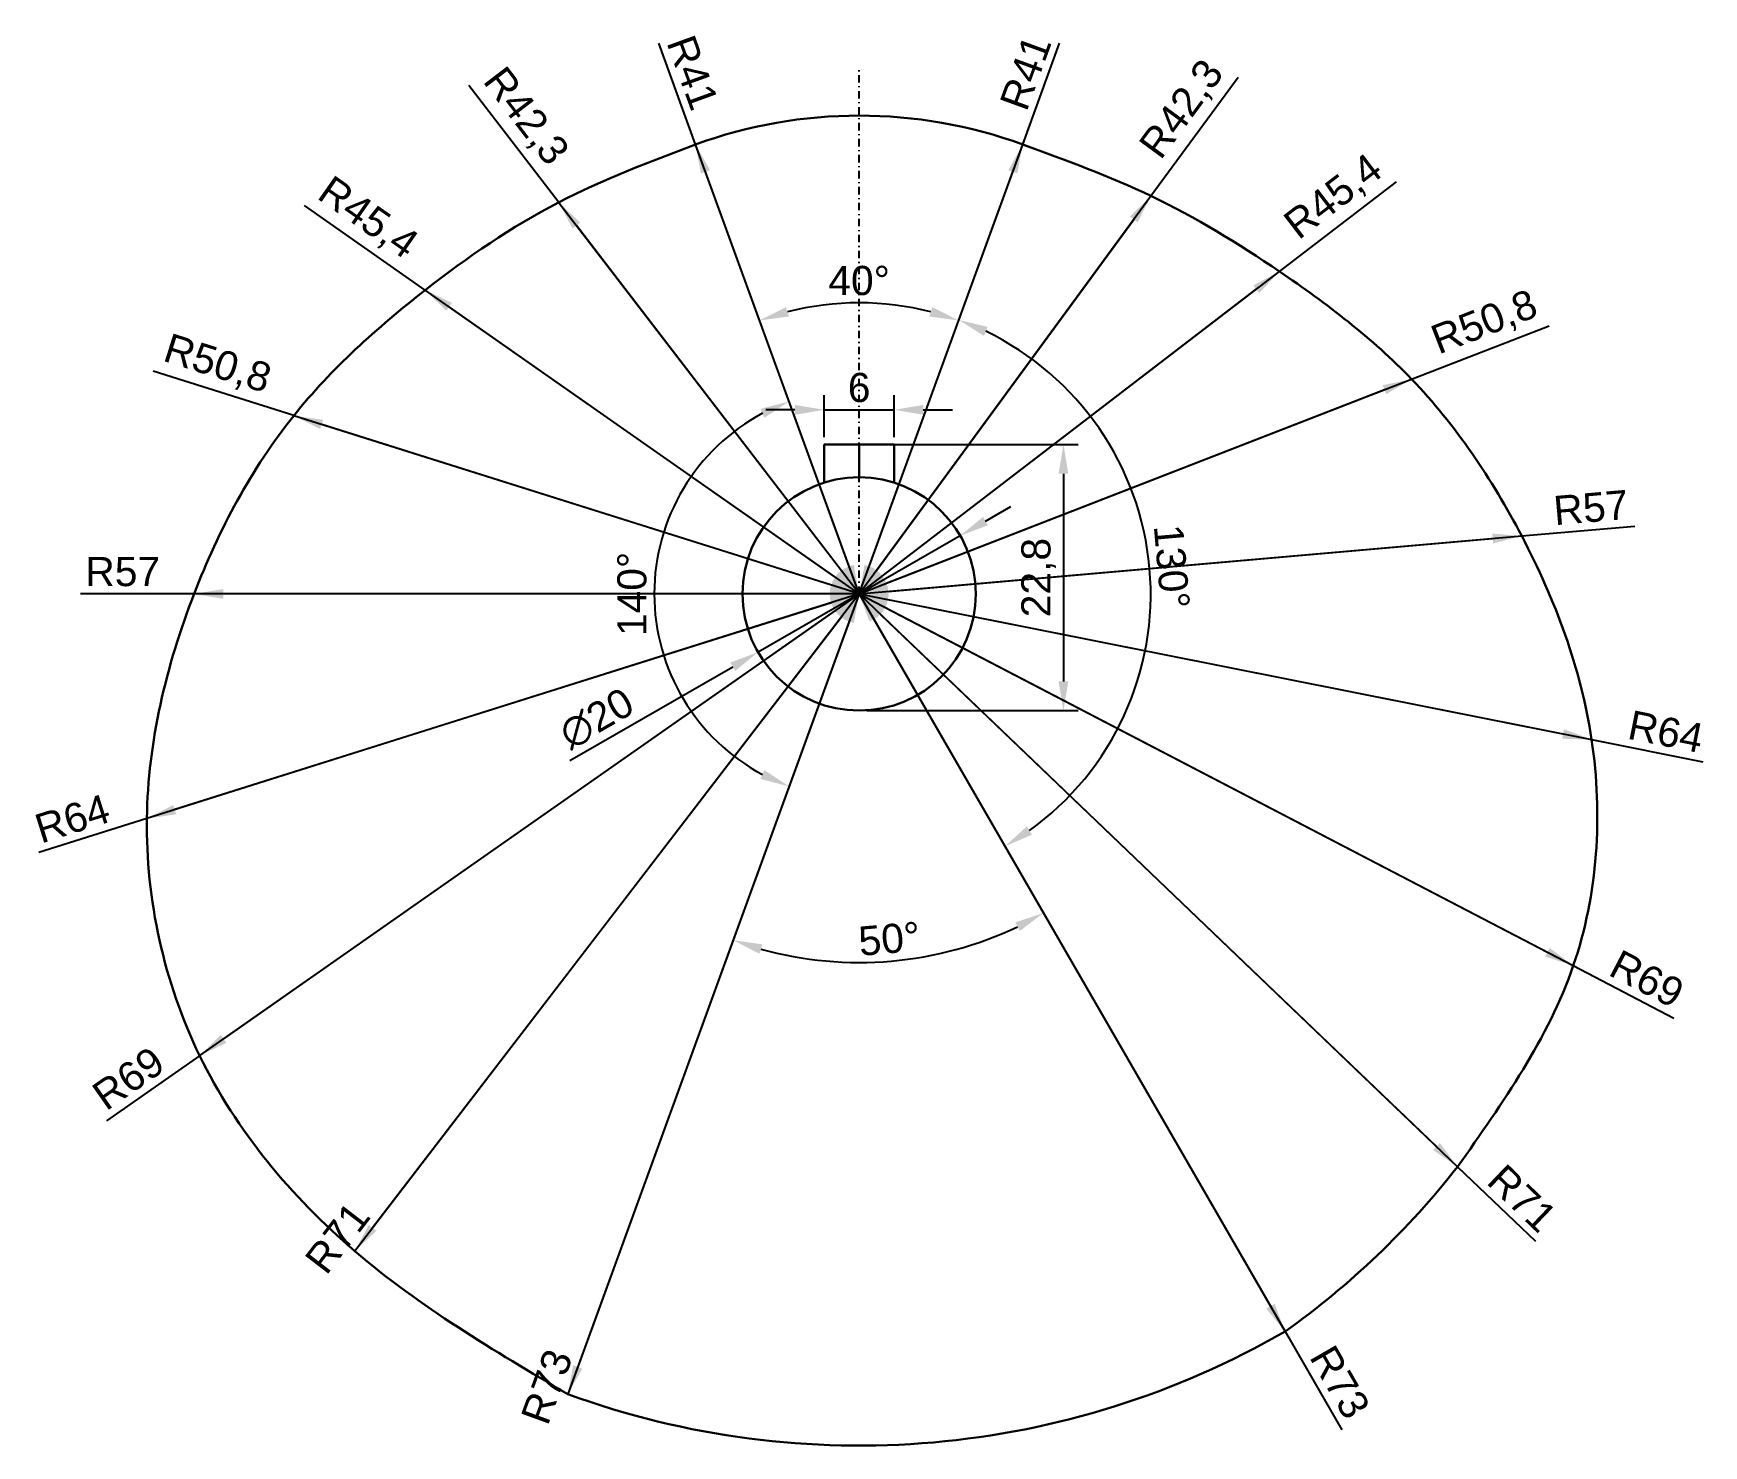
# Model space of a CAD drawing. Header units: millimetres. Extents: x -71 to 72, y -73 to 48.
import ezdxf

# ---------------------------------------------------------------- set-up
doc = ezdxf.new("R2010")
doc.units = ezdxf.units.MM
doc.header["$LTSCALE"] = 0.05
doc.linetypes.add('DASHDOT', pattern=[25.4, 12.7, -6.35, 0, -6.35])
for name, color, linetype in [('Axe', 1, 'DASHDOT'), ('Cote', 7, 'Continuous'), ('Subtiri', 4, 'Continuous')]:
    doc.layers.add(name, color=color, linetype=linetype)
doc.layers.add('Groase', color=5, linetype='Continuous', lineweight=30)
doc.styles.get("Standard").update_dxf_attribs({"font": 'Arial.ttf'})
doc.dimstyles.new('ISO-25', dxfattribs={"dimtxt": 2.5, "dimasz": 2.5, "dimexe": 1.25, "dimexo": 0.625, "dimtad": 1, "dimtxsty": 'Standard', "dimcen": 2.5, "dimadec": 0, "dimazin": 0, "dimtfac": 1, "dimtmove": 0, "dimatfit": 3, "dimfxl": 1, "dimarcsym": 0})
doc.dimstyles.new('R-ISO-25', dxfattribs={"dimtxt": 2.5, "dimasz": 2.5, "dimexe": 1.25, "dimexo": 0.625, "dimtad": 1, "dimtxsty": 'Standard', "dimcen": 2.5, "dimse1": 1, "dimse2": 1, "dimadec": 0, "dimazin": 0, "dimtfac": 1, "dimtmove": 0, "dimatfit": 3, "dimfxl": 1, "dimarcsym": 0})

# ---------------------------------------------------------------- blocks, each defined once
blk = doc.blocks.new('*D12')
at = {"layer": 'Cote', "color": 0, "lineweight": -2, "transparency": 16777216}
blk.add_arc((0, 0), 24.95, 75.7443, 104.2557, dxfattribs=at)
at = {"layer": 'Cote', "color": 0, "transparency": 16777216}
for points in [[(-6.02, 23.78), (-6.27, 24.58), (-8.53, 23.44)], [(6.27, 24.58), (6.02, 23.78), (8.53, 23.44)]]:
    blk.add_solid(points, dxfattribs=at)
at = {"layer": 'Defpoints', "color": 0, "transparency": 16777216}
for p in [(-14.02, 38.53), (14.02, 38.53), (2.9, 24.78), (0, 0), (0, 0)]:
    blk.add_point(p, dxfattribs=at)
at = {"layer": 'Cote', "color": 0, "transparency": 16777216, "insert": (0, 26.85), "char_height": 2.5, "attachment_point": 5}
blk.add_mtext('40°', dxfattribs=at)
blk = doc.blocks.new('*D13')
at = {"layer": 'Cote', "color": 0, "lineweight": -2, "transparency": 16777216}
blk.add_arc((0, 0), 24.99, 305.7349, 64.2651, dxfattribs=at)
at = {"layer": 'Cote', "color": 0, "transparency": 16777216}
for points in [[(10.69, 22.12), (11.01, 22.89), (8.55, 23.48)], [(14.82, -20.63), (14.37, -19.93), (12.49, -21.64)]]:
    blk.add_solid(points, dxfattribs=at)
at = {"layer": 'Defpoints', "color": 0, "transparency": 16777216}
for p in [(14.02, 38.53), (0, 0), (0, 0), (23.94, -7.17), (36.5, -63.22)]:
    blk.add_point(p, dxfattribs=at)
at = {"layer": 'Cote', "color": 0, "transparency": 16777216, "insert": (26.79, 2.34), "char_height": 2.5, "attachment_point": 5, "rotation": 275}
blk.add_mtext('130°', dxfattribs=at)
blk = doc.blocks.new('*D14')
at = {"layer": 'Cote', "color": 0, "lineweight": -2, "transparency": 16777216}
blk.add_arc((0, 0), 31.59, 254.5362, 295.4638, dxfattribs=at)
at = {"layer": 'Cote', "color": 0, "transparency": 16777216}
for points in [[(13.39, -28.15), (13.77, -28.89), (15.79, -27.35)], [(-8.55, -30.84), (-8.29, -30.04), (-10.8, -29.68)]]:
    blk.add_solid(points, dxfattribs=at)
at = {"layer": 'Defpoints', "color": 0, "transparency": 16777216}
for p in [(0, 0), (0, 0), (-1.84, -31.53), (36.5, -63.22), (-24.97, -68.6)]:
    blk.add_point(p, dxfattribs=at)
at = {"layer": 'Cote', "color": 0, "transparency": 16777216, "insert": (2.59, -29.57), "char_height": 2.5, "attachment_point": 5, "rotation": 5}
blk.add_mtext('50°', dxfattribs=at)
blk = doc.blocks.new('*D15')
at = {"layer": 'Cote', "color": 0, "lineweight": -2, "transparency": 16777216}
blk.add_arc((0, 0), 17.56, 118.1663, 241.8337, dxfattribs=at)
at = {"layer": 'Cote', "color": 0, "transparency": 16777216}
for points in [[(-8.46, 15.86), (-8.12, 15.1), (-6, 16.5)], [(-8.12, -15.1), (-8.46, -15.86), (-6, -16.5)]]:
    blk.add_solid(points, dxfattribs=at)
at = {"layer": 'Defpoints', "color": 0, "transparency": 16777216}
for p in [(-14.02, 38.53), (-16.12, 6.95), (0, 0), (0, 0), (-24.97, -68.6)]:
    blk.add_point(p, dxfattribs=at)
at = {"layer": 'Cote', "color": 0, "transparency": 16777216, "insert": (-19.46, 0), "char_height": 2.5, "attachment_point": 5, "rotation": 90}
blk.add_mtext('140°', dxfattribs=at)
blk = doc.blocks.new('*D16')
at = {"layer": 'Cote', "color": 0, "lineweight": -2, "transparency": 16777216}
for p, q in [((10.83, 6.24), (13, 7.49)), ((8.66, 4.99), (-8.66, -4.99)), ((-24.78, -14.28), (-10.83, -6.24))]:
    blk.add_line(p, q, dxfattribs=at)
at = {"layer": 'Cote', "color": 0, "transparency": 16777216}
for points in [[(10.62, 6.6), (11.04, 5.88), (8.66, 4.99)], [(-11.04, -5.88), (-10.62, -6.6), (-8.66, -4.99)]]:
    blk.add_solid(points, dxfattribs=at)
at = {"layer": 'Defpoints', "color": 0, "transparency": 16777216}
for p in [(8.66, 4.99), (-8.66, -4.99)]:
    blk.add_point(p, dxfattribs=at)
at = {"layer": 'Cote', "color": 0, "transparency": 16777216, "insert": (-22.49, -10.69), "char_height": 2.5, "attachment_point": 5, "rotation": 29.9507}
blk.add_mtext('∅20', dxfattribs=at)
blk = doc.blocks.new('*D17')
at = {"layer": 'Cote', "color": 0, "lineweight": -2, "transparency": 16777216}
for p, q in [((-5.5, 15.78), (-8, 15.78)), ((-3, 13.43), (-3, 17.03)), ((-3, 15.78), (3, 15.78)), ((3, 13.43), (3, 17.03)), ((5.5, 15.78), (8, 15.78))]:
    blk.add_line(p, q, dxfattribs=at)
at = {"layer": 'Cote', "color": 0, "transparency": 16777216}
for points in [[(-5.5, 16.2), (-5.5, 15.36), (-3, 15.78)], [(5.5, 16.2), (5.5, 15.36), (3, 15.78)]]:
    blk.add_solid(points, dxfattribs=at)
at = {"layer": 'Defpoints', "color": 0, "transparency": 16777216}
for p in [(3, 15.78), (-3, 12.8), (3, 12.8)]:
    blk.add_point(p, dxfattribs=at)
at = {"layer": 'Cote', "color": 0, "transparency": 16777216, "insert": (0, 17.68), "char_height": 2.5, "attachment_point": 5}
blk.add_mtext('6', dxfattribs=at)
blk = doc.blocks.new('*D18')
at = {"layer": 'Cote', "color": 0, "lineweight": -2, "transparency": 16777216}
for p, q in [((0.62, 12.8), (18.76, 12.8)), ((17.51, 10.3), (17.51, -7.5)), ((0.62, -10), (18.76, -10))]:
    blk.add_line(p, q, dxfattribs=at)
at = {"layer": 'Cote', "color": 0, "transparency": 16777216}
for points in [[(17.09, 10.3), (17.93, 10.3), (17.51, 12.8)], [(17.09, -7.5), (17.93, -7.5), (17.51, -10)]]:
    blk.add_solid(points, dxfattribs=at)
at = {"layer": 'Defpoints', "color": 0, "transparency": 16777216}
for p in [(0, 12.8), (0, -10), (17.51, -10)]:
    blk.add_point(p, dxfattribs=at)
at = {"layer": 'Cote', "color": 0, "transparency": 16777216, "insert": (15.38, 1.4), "char_height": 2.5, "attachment_point": 5, "rotation": 90}
blk.add_mtext('22,8', dxfattribs=at)
blk = doc.blocks.new('*D19')
at = {"layer": 'Cote', "color": 0, "lineweight": -2, "transparency": 16777216}
for p, q in [((56.78, 4.97), (66.47, 5.82)), ((2.49, 0.22), (54.29, 4.75))]:
    blk.add_line(p, q, dxfattribs=at)
at = {"layer": 'Cote', "color": 0, "transparency": 16777216}
for points in [[(54.26, 5.17), (54.33, 4.33), (56.78, 4.97)], [(2.45, 0.63), (2.53, -0.2), (0, 0)]]:
    blk.add_solid(points, dxfattribs=at)
at = {"layer": 'Defpoints', "color": 0, "transparency": 16777216}
for p in [(56.78, 4.97), (56.78, 4.97), (0, 0)]:
    blk.add_point(p, dxfattribs=at)
at = {"layer": 'Cote', "color": 0, "transparency": 16777216, "insert": (62.71, 7.39), "char_height": 2.5, "attachment_point": 5, "rotation": 5}
blk.add_mtext('R57', dxfattribs=at)
blk = doc.blocks.new('*D20')
at = {"layer": 'Cote', "color": 0, "lineweight": -2, "transparency": 16777216}
for p, q in [((47.35, 18.41), (59.13, 22.99)), ((2.33, 0.91), (45.02, 17.51))]:
    blk.add_line(p, q, dxfattribs=at)
at = {"layer": 'Cote', "color": 0, "transparency": 16777216}
for points in [[(44.86, 17.89), (45.17, 17.12), (47.35, 18.41)], [(2.18, 1.29), (2.48, 0.52), (0, 0)]]:
    blk.add_solid(points, dxfattribs=at)
at = {"layer": 'Defpoints', "color": 0, "transparency": 16777216}
for p in [(47.35, 18.41), (47.35, 18.41), (0, 0)]:
    blk.add_point(p, dxfattribs=at)
at = {"layer": 'Cote', "color": 0, "transparency": 16777216, "insert": (53.63, 23.14), "char_height": 2.5, "attachment_point": 5, "rotation": 21.25}
blk.add_mtext('R50,8', dxfattribs=at)
blk = doc.blocks.new('*D21')
at = {"layer": 'Cote', "color": 0, "lineweight": -2, "transparency": 16777216}
for p, q in [((36.02, 27.64), (46.04, 35.32)), ((1.98, 1.52), (34.03, 26.12))]:
    blk.add_line(p, q, dxfattribs=at)
at = {"layer": 'Cote', "color": 0, "transparency": 16777216}
for points in [[(33.78, 26.45), (34.29, 25.79), (36.02, 27.64)], [(1.73, 1.85), (2.24, 1.19), (0, 0)]]:
    blk.add_solid(points, dxfattribs=at)
at = {"layer": 'Defpoints', "color": 0, "transparency": 16777216}
for p in [(36.02, 27.64), (36.02, 27.64), (0, 0)]:
    blk.add_point(p, dxfattribs=at)
at = {"layer": 'Cote', "color": 0, "transparency": 16777216, "insert": (40.73, 33.93), "char_height": 2.5, "attachment_point": 5, "rotation": 37.5}
blk.add_mtext('R45,4', dxfattribs=at)
blk = doc.blocks.new('*D22')
at = {"layer": 'Cote', "color": 0, "lineweight": -2, "transparency": 16777216}
for p, q in [((25.01, 34.11), (32.48, 44.3)), ((1.48, 2.02), (23.53, 32.1))]:
    blk.add_line(p, q, dxfattribs=at)
at = {"layer": 'Cote', "color": 0, "transparency": 16777216}
for points in [[(23.2, 32.34), (23.87, 31.85), (25.01, 34.11)], [(1.14, 2.26), (1.81, 1.77), (0, 0)]]:
    blk.add_solid(points, dxfattribs=at)
at = {"layer": 'Defpoints', "color": 0, "transparency": 16777216}
for p in [(25.01, 34.11), (25.01, 34.11), (0, 0)]:
    blk.add_point(p, dxfattribs=at)
at = {"layer": 'Cote', "color": 0, "transparency": 16777216, "insert": (27.77, 41.47), "char_height": 2.5, "attachment_point": 5, "rotation": 53.75}
blk.add_mtext('R42,3', dxfattribs=at)
blk = doc.blocks.new('*D23')
at = {"layer": 'Cote', "color": 0, "lineweight": -2, "transparency": 16777216}
for p, q in [((14.02, 38.53), (17.18, 47.21)), ((0.86, 2.35), (13.17, 36.18))]:
    blk.add_line(p, q, dxfattribs=at)
at = {"layer": 'Cote', "color": 0, "transparency": 16777216}
for points in [[(12.78, 36.32), (13.56, 36.04), (14.02, 38.53)], [(0.46, 2.49), (1.25, 2.21), (0, 0)]]:
    blk.add_solid(points, dxfattribs=at)
at = {"layer": 'Defpoints', "color": 0, "transparency": 16777216}
for p in [(14.02, 38.53), (14.02, 38.53), (0, 0)]:
    blk.add_point(p, dxfattribs=at)
at = {"layer": 'Cote', "color": 0, "transparency": 16777216, "insert": (14.26, 44.69), "char_height": 2.5, "attachment_point": 5, "rotation": 70}
blk.add_mtext('R41', dxfattribs=at)
blk = doc.blocks.new('*D24')
at = {"layer": 'Cote', "color": 0, "lineweight": -2, "transparency": 16777216}
for p, q in [((-14.02, 38.53), (-17.18, 47.21)), ((-0.86, 2.35), (-13.17, 36.18))]:
    blk.add_line(p, q, dxfattribs=at)
at = {"layer": 'Cote', "color": 0, "transparency": 16777216}
for points in [[(-12.78, 36.32), (-13.56, 36.04), (-14.02, 38.53)], [(-0.46, 2.49), (-1.25, 2.21), (0, 0)]]:
    blk.add_solid(points, dxfattribs=at)
at = {"layer": 'Defpoints', "color": 0, "transparency": 16777216}
for p in [(-14.02, 38.53), (-14.02, 38.53), (0, 0)]:
    blk.add_point(p, dxfattribs=at)
at = {"layer": 'Cote', "color": 0, "transparency": 16777216, "insert": (-14.26, 44.69), "char_height": 2.5, "attachment_point": 5, "rotation": 290}
blk.add_mtext('R41', dxfattribs=at)
blk = doc.blocks.new('*D25')
at = {"layer": 'Cote', "color": 0, "lineweight": -2, "transparency": 16777216}
for p, q in [((-25.75, 33.56), (-33.44, 43.58)), ((-1.52, 1.98), (-24.23, 31.58))]:
    blk.add_line(p, q, dxfattribs=at)
at = {"layer": 'Cote', "color": 0, "transparency": 16777216}
for points in [[(-23.9, 31.83), (-24.56, 31.32), (-25.75, 33.56)], [(-1.19, 2.24), (-1.85, 1.73), (0, 0)]]:
    blk.add_solid(points, dxfattribs=at)
at = {"layer": 'Defpoints', "color": 0, "transparency": 16777216}
for p in [(-25.75, 33.56), (-25.75, 33.56), (0, 0)]:
    blk.add_point(p, dxfattribs=at)
at = {"layer": 'Cote', "color": 0, "transparency": 16777216, "insert": (-28.67, 40.86), "char_height": 2.5, "attachment_point": 5, "rotation": 307.5}
blk.add_mtext('R42,3', dxfattribs=at)
blk = doc.blocks.new('*D26')
at = {"layer": 'Cote', "color": 0, "lineweight": -2, "transparency": 16777216}
for p, q in [((-37.19, 26.04), (-47.53, 33.28)), ((-2.05, 1.43), (-35.14, 24.61))]:
    blk.add_line(p, q, dxfattribs=at)
at = {"layer": 'Cote', "color": 0, "transparency": 16777216}
for points in [[(-34.9, 24.95), (-35.38, 24.27), (-37.19, 26.04)], [(-1.81, 1.78), (-2.29, 1.09), (0, 0)]]:
    blk.add_solid(points, dxfattribs=at)
at = {"layer": 'Defpoints', "color": 0, "transparency": 16777216}
for p in [(-37.19, 26.04), (-37.19, 26.04), (0, 0)]:
    blk.add_point(p, dxfattribs=at)
at = {"layer": 'Cote', "color": 0, "transparency": 16777216, "insert": (-42.17, 32.12), "char_height": 2.5, "attachment_point": 5, "rotation": 325}
blk.add_mtext('R45,4', dxfattribs=at)
blk = doc.blocks.new('*D27')
at = {"layer": 'Cote', "color": 0, "lineweight": -2, "transparency": 16777216}
for p, q in [((-48.45, 15.28), (-60.51, 19.08)), ((-2.38, 0.75), (-46.06, 14.52))]:
    blk.add_line(p, q, dxfattribs=at)
at = {"layer": 'Cote', "color": 0, "transparency": 16777216}
for points in [[(-45.94, 14.92), (-46.19, 14.13), (-48.45, 15.28)], [(-2.26, 1.15), (-2.51, 0.35), (0, 0)]]:
    blk.add_solid(points, dxfattribs=at)
at = {"layer": 'Defpoints', "color": 0, "transparency": 16777216}
for p in [(-48.45, 15.28), (-48.45, 15.28), (0, 0)]:
    blk.add_point(p, dxfattribs=at)
at = {"layer": 'Cote', "color": 0, "transparency": 16777216, "insert": (-55.03, 19.58), "char_height": 2.5, "attachment_point": 5, "rotation": 342.5}
blk.add_mtext('R50,8', dxfattribs=at)
blk = doc.blocks.new('*D28')
at = {"layer": 'Cote', "color": 0, "lineweight": -2, "transparency": 16777216}
for p, q in [((-2.5, 0), (-54.5, 0)), ((-57, 0), (-66.72, 0))]:
    blk.add_line(p, q, dxfattribs=at)
at = {"layer": 'Cote', "color": 0, "transparency": 16777216}
for points in [[(-54.5, 0.42), (-54.5, -0.42), (-57, 0)], [(-2.5, 0.42), (-2.5, -0.42), (0, 0)]]:
    blk.add_solid(points, dxfattribs=at)
at = {"layer": 'Defpoints', "color": 0, "transparency": 16777216}
for p in [(0, 0), (-57, 0), (-57, 0)]:
    blk.add_point(p, dxfattribs=at)
at = {"layer": 'Cote', "color": 0, "transparency": 16777216, "insert": (-63.11, 1.9), "char_height": 2.5, "attachment_point": 5, "rotation": 0}
blk.add_mtext('R57', dxfattribs=at)
blk = doc.blocks.new('*D29')
at = {"layer": 'Cote', "color": 0, "lineweight": -2, "transparency": 16777216}
for p, q in [((-2.38, -0.75), (-58.65, -18.49)), ((-61.04, -19.25), (-70.3, -22.17))]:
    blk.add_line(p, q, dxfattribs=at)
at = {"layer": 'Cote', "color": 0, "transparency": 16777216}
for points in [[(-2.51, -0.35), (-2.26, -1.15), (0, 0)], [(-58.78, -18.1), (-58.53, -18.89), (-61.04, -19.25)]]:
    blk.add_solid(points, dxfattribs=at)
at = {"layer": 'Defpoints', "color": 0, "transparency": 16777216}
for p in [(0, 0), (-61.04, -19.25), (-61.04, -19.25)]:
    blk.add_point(p, dxfattribs=at)
at = {"layer": 'Cote', "color": 0, "transparency": 16777216, "insert": (-67.43, -19.27), "char_height": 2.5, "attachment_point": 5, "rotation": 17.5}
blk.add_mtext('R64', dxfattribs=at)
blk = doc.blocks.new('*D30')
at = {"layer": 'Cote', "color": 0, "lineweight": -2, "transparency": 16777216}
for p, q in [((-2.05, -1.43), (-54.47, -38.14)), ((-56.52, -39.58), (-64.49, -45.16))]:
    blk.add_line(p, q, dxfattribs=at)
at = {"layer": 'Cote', "color": 0, "transparency": 16777216}
for points in [[(-2.29, -1.09), (-1.81, -1.78), (0, 0)], [(-54.71, -37.8), (-54.23, -38.48), (-56.52, -39.58)]]:
    blk.add_solid(points, dxfattribs=at)
at = {"layer": 'Defpoints', "color": 0, "transparency": 16777216}
for p in [(0, 0), (-56.52, -39.58), (-56.52, -39.58)]:
    blk.add_point(p, dxfattribs=at)
at = {"layer": 'Cote', "color": 0, "transparency": 16777216, "insert": (-62.62, -41.53), "char_height": 2.5, "attachment_point": 5, "rotation": 35}
blk.add_mtext('R69', dxfattribs=at)
blk = doc.blocks.new('*D31')
at = {"layer": 'Cote', "color": 0, "lineweight": -2, "transparency": 16777216}
blk.add_line((-1.52, -1.98), (-41.7, -54.34), dxfattribs=at)
at = {"layer": 'Cote', "color": 0, "transparency": 16777216}
for points in [[(-1.85, -1.73), (-1.19, -2.24), (0, 0)], [(-42.03, -54.09), (-41.37, -54.6), (-43.22, -56.33)]]:
    blk.add_solid(points, dxfattribs=at)
at = {"layer": 'Defpoints', "color": 0, "transparency": 16777216}
for p in [(0, 0), (-43.22, -56.33), (-43.22, -56.33)]:
    blk.add_point(p, dxfattribs=at)
at = {"layer": 'Cote', "color": 0, "transparency": 16777216, "insert": (-44.71, -55.18), "char_height": 2.5, "attachment_point": 5, "rotation": 52.5}
blk.add_mtext('R71', dxfattribs=at)
blk = doc.blocks.new('*D32')
at = {"layer": 'Cote', "color": 0, "lineweight": -2, "transparency": 16777216}
blk.add_line((-0.86, -2.35), (-24.11, -66.25), dxfattribs=at)
at = {"layer": 'Cote', "color": 0, "transparency": 16777216}
for points in [[(-1.25, -2.21), (-0.46, -2.49), (0, 0)], [(-24.5, -66.11), (-23.72, -66.39), (-24.97, -68.6)]]:
    blk.add_solid(points, dxfattribs=at)
at = {"layer": 'Defpoints', "color": 0, "transparency": 16777216}
for p in [(0, 0), (-24.97, -68.6), (-24.97, -68.6)]:
    blk.add_point(p, dxfattribs=at)
at = {"layer": 'Cote', "color": 0, "transparency": 16777216, "insert": (-26.76, -67.95), "char_height": 2.5, "attachment_point": 5, "rotation": 70.0001}
blk.add_mtext('R73', dxfattribs=at)
blk = doc.blocks.new('*D33')
at = {"layer": 'Cote', "color": 0, "lineweight": -2, "transparency": 16777216}
for p, q in [((1.25, -2.17), (35.25, -61.05)), ((36.5, -63.22), (41.36, -71.64))]:
    blk.add_line(p, q, dxfattribs=at)
at = {"layer": 'Cote', "color": 0, "transparency": 16777216}
for points in [[(1.61, -1.96), (0.89, -2.37), (0, 0)], [(35.61, -60.85), (34.89, -61.26), (36.5, -63.22)]]:
    blk.add_solid(points, dxfattribs=at)
at = {"layer": 'Defpoints', "color": 0, "transparency": 16777216}
for p in [(0, 0), (36.5, -63.22), (36.5, -63.22)]:
    blk.add_point(p, dxfattribs=at)
at = {"layer": 'Cote', "color": 0, "transparency": 16777216, "insert": (41.2, -67.56), "char_height": 2.5, "attachment_point": 5, "rotation": 300.0005}
blk.add_mtext('R73', dxfattribs=at)
blk = doc.blocks.new('*D34')
at = {"layer": 'Cote', "color": 0, "lineweight": -2, "transparency": 16777216}
for p, q in [((1.81, -1.73), (49.48, -47.37)), ((51.29, -49.1), (57.96, -55.49))]:
    blk.add_line(p, q, dxfattribs=at)
at = {"layer": 'Cote', "color": 0, "transparency": 16777216}
for points in [[(2.1, -1.43), (1.52, -2.03), (0, 0)], [(49.77, -47.07), (49.19, -47.67), (51.29, -49.1)]]:
    blk.add_solid(points, dxfattribs=at)
at = {"layer": 'Defpoints', "color": 0, "transparency": 16777216}
for p in [(0, 0), (51.29, -49.1), (51.29, -49.1)]:
    blk.add_point(p, dxfattribs=at)
at = {"layer": 'Cote', "color": 0, "transparency": 16777216, "insert": (56.83, -51.8), "char_height": 2.5, "attachment_point": 5, "rotation": 316.2509}
blk.add_mtext('R71', dxfattribs=at)
blk = doc.blocks.new('*D35')
at = {"layer": 'Cote', "color": 0, "lineweight": -2, "transparency": 16777216}
for p, q in [((2.22, -1.15), (58.99, -30.71)), ((61.2, -31.86), (69.83, -36.35))]:
    blk.add_line(p, q, dxfattribs=at)
at = {"layer": 'Cote', "color": 0, "transparency": 16777216}
for points in [[(2.41, -0.78), (2.03, -1.52), (0, 0)], [(59.18, -30.34), (58.79, -31.08), (61.2, -31.86)]]:
    blk.add_solid(points, dxfattribs=at)
at = {"layer": 'Defpoints', "color": 0, "transparency": 16777216}
for p in [(0, 0), (61.2, -31.86), (61.2, -31.86)]:
    blk.add_point(p, dxfattribs=at)
at = {"layer": 'Cote', "color": 0, "transparency": 16777216, "insert": (67.51, -33), "char_height": 2.5, "attachment_point": 5, "rotation": 332.5}
blk.add_mtext('R69', dxfattribs=at)
blk = doc.blocks.new('*D36')
at = {"layer": 'Cote', "color": 0, "lineweight": -2, "transparency": 16777216}
for p, q in [((2.45, -0.49), (60.32, -12)), ((62.77, -12.49), (72.3, -14.38))]:
    blk.add_line(p, q, dxfattribs=at)
at = {"layer": 'Cote', "color": 0, "transparency": 16777216}
for points in [[(2.53, -0.08), (2.37, -0.9), (0, 0)], [(60.4, -11.59), (60.24, -12.41), (62.77, -12.49)]]:
    blk.add_solid(points, dxfattribs=at)
at = {"layer": 'Defpoints', "color": 0, "transparency": 16777216}
for p in [(0, 0), (62.77, -12.49), (62.77, -12.49)]:
    blk.add_point(p, dxfattribs=at)
at = {"layer": 'Cote', "color": 0, "transparency": 16777216, "insert": (69.13, -11.81), "char_height": 2.5, "attachment_point": 5, "rotation": 348.7504}
blk.add_mtext('R64', dxfattribs=at)

msp = doc.modelspace()

# ---------------------------------------------------------------- linework, layer by layer
at = {"layer": 'Axe'}
msp.add_line((0, 0), (0, 45.174), dxfattribs=at)
at = {"layer": 'Groase'}
for p, q in [((0, 12.8), (-3, 12.8)), ((-3, 12.8), (-3, 9.539)), ((0, 10), (0, 12.8)), ((0, 12.8), (3, 12.8)), ((3, 12.8), (3, 9.539))]:
    msp.add_line(p, q, dxfattribs=at)
msp.add_circle((0, 0), 10, dxfattribs=at)
for centre, radius, start, end in [((0, 0), 41, 70, 110), ((-4.631, -5.347), 71, 305.40208, 321.96088), ((0, 0), 73, 250, 300)]:
    msp.add_arc(centre, radius, start, end, dxfattribs=at)
for points in [[(-14.023, 38.527), (-25.751, 33.559), (-37.19, 26.04), (-48.449, 15.276), (-57, 0), (-61.038, -19.245), (-56.521, -39.577), (-43.222, -56.328), (-24.967, -68.598)], [(51.288, -49.097), (61.204, -31.861), (62.77, -12.486), (56.783, 4.968), (47.346, 18.412), (36.018, 27.638), (25.012, 34.113), (14.023, 38.527)]]:
    msp.add_spline(points, degree=3, dxfattribs=at)
at = {"layer": 'Subtiri'}
for q in [(-14.023, 38.527), (14.023, 38.527), (-25.751, 33.559), (25.012, 34.113), (36.018, 27.638), (-37.19, 26.04), (47.346, 18.412), (-48.449, 15.276), (56.783, 4.968), (-61.038, -19.245), (-57, 0), (-56.521, -39.577), (-43.222, -56.328), (-24.967, -68.598), (62.77, -12.486), (61.204, -31.861), (51.288, -49.097), (36.5, -63.22)]:
    msp.add_line((0, 0), q, dxfattribs=at)

# ---------------------------------------------------------------- dimensions: what is measured, and where the dimension line sits
at = {"layer": 'Cote'}
for base, p1, p2, angle, picture, middle in [((-14.023, 38.527), (0, 0), (-14.023, 38.527), 110, '*D24', (-16.031, 44.044)), ((14.023, 38.527), (0, 0), (14.023, 38.527), 70, '*D23', (16.031, 44.044)), ((25.012, 34.113), (0, 0), (25.012, 34.113), 53.75, '*D22', (29.488, 40.216)), ((-25.751, 33.559), (0, 0), (-25.751, 33.559), 127.5, '*D25', (-30.358, 39.563)), ((36.018, 27.638), (0, 0), (36.018, 27.638), 37.5, '*D21', (42.018, 32.242)), ((-37.19, 26.04), (0, 0), (-37.19, 26.04), 145, '*D26', (-43.385, 30.378)), ((47.346, 18.412), (0, 0), (47.346, 18.412), 21.25, '*D20', (54.402, 21.156)), ((-48.449, 15.276), (0, 0), (-48.449, 15.276), 162.5, '*D27', (-55.669, 17.552)), ((56.783, 4.968), (0, 0), (56.783, 4.968), 5, '*D19', (62.872, 5.501)), ((-57, 0), (0, 0), (-57, 0), 180, '*D28', (-63.112, 0)), ((-56.521, -39.577), (0, 0), (-56.521, -39.577), 215, '*D30', (-61.53, -43.084)), ((61.204, -31.861), (0, 0), (61.204, -31.861), 332.49998, '*D35', (66.627, -34.684)), ((-61.038, -19.245), (0, 0), (-61.038, -19.245), 197.5, '*D29', (-66.862, -21.082)), ((-43.222, -56.328), (0, 0), (-43.222, -56.328), 232.50002, '*D31', (-43.222, -56.328)), ((-24.967, -68.598), (0, 0), (-24.967, -68.598), 250.00008, '*D32', (-24.967, -68.598)), ((62.77, -12.486), (0, 0), (62.77, -12.486), 348.75044, '*D36', (68.76, -13.677)), ((36.5, -63.22), (0, -0.001), (36.5, -63.22), 300.00045, '*D33', (39.556, -68.513)), ((51.288, -49.097), (0.002, -0.003), (51.288, -49.097), 316.25089, '*D34', (55.529, -53.157))]:
    dim = msp.add_linear_dim(base=base, p1=p1, p2=p2, angle=angle, dimstyle='R-ISO-25', override={"dimpost": 'R<>'}, dxfattribs=at)
    dim.commit()
    dim.dimension.update_dxf_attribs({"geometry": picture, "text_midpoint": middle, "dimtype": 161})
for base, line1, line2, picture, middle in [((-16.12, 6.953), ((0, 0), (-14.023, 38.527)), ((0, 0), (-24.967, -68.598)), '*D15', (-19.457, 0)), ((2.896, 24.778), ((0, 0), (14.023, 38.527)), ((0, 0), (-14.023, 38.527)), '*D12', (0, 26.848)), ((23.937, -7.166), ((0, 0), (14.023, 38.527)), ((0, 0), (36.5, -63.22)), '*D13', (26.787, 2.344)), ((-1.837, -31.532), ((0, 0), (36.5, -63.22)), ((0, 0), (-24.967, -68.598)), '*D14', (2.587, -29.571))]:
    dim = msp.add_angular_dim_2l(base=base, line1=line1, line2=line2, dimstyle='ISO-25', dxfattribs=at)
    dim.commit()
    dim.dimension.update_dxf_attribs({"geometry": picture, "text_midpoint": middle})
dim = msp.add_linear_dim(base=(3, 15.78), p1=(-3, 12.8), p2=(3, 12.8), dimstyle='ISO-25', dxfattribs=at)
dim.commit()
dim.dimension.update_dxf_attribs({"geometry": '*D17', "text_midpoint": (0, 17.682)})
dim = msp.add_linear_dim(base=(17.508, -10), p1=(0, 12.8), p2=(0, -10), angle=90, dimstyle='ISO-25', dxfattribs=at)
dim.commit()
dim.dimension.update_dxf_attribs({"geometry": '*D18', "text_midpoint": (15.381, 1.4)})
dim = msp.add_diameter_dim_2p(p1=(8.665, 4.993), p2=(-8.665, -4.993), dimstyle='ISO-25', dxfattribs=at)
dim.commit()
dim.dimension.update_dxf_attribs({"geometry": '*D16', "text_midpoint": (-21.51, -12.394), "dimtype": 163})

doc.saveas('drawing.dxf')
